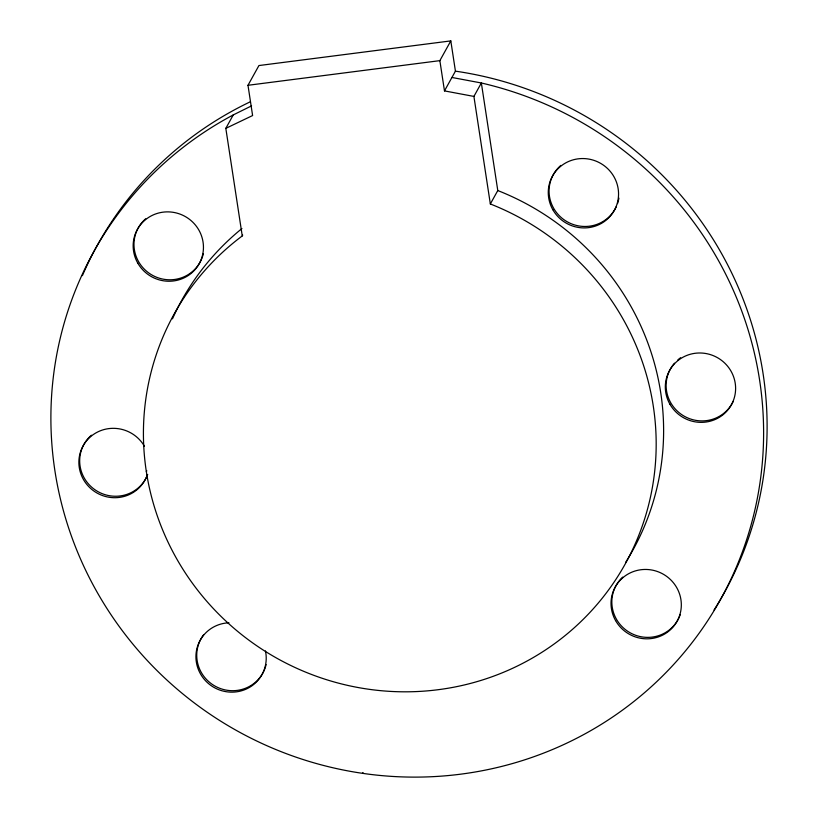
<?xml version="1.0" encoding="UTF-8"?>
<svg xmlns="http://www.w3.org/2000/svg" width="818" height="818" viewBox="0 0 818 818"><rect width="100%" height="100%" fill="white"/><g stroke="black" fill="none" stroke-linecap="round" stroke-linejoin="round"><path stroke-width="1.23" d="M451.925 77.465L481.352 82.986L473.908 96.422L490.34 203.968A257.854 251.545 29 0 1 619.216 574.185A257.854 251.545 29 0 1 229.521 624.379A257.854 251.545 29 0 1 242.251 235.932L225.819 128.354L252.609 115.542L247.987 85.287L258.928 65.552L450.81 40.9L455.432 71.156A358.407 349.634 29 0 1 714.032 610.013M225.819 128.354L233.263 114.919L251.576 105.87M242.251 235.932L242.711 235.093M146.34 471.638L146.811 470.8M473.908 96.422L444.481 90.9L439.859 60.644L450.81 40.9M444.481 90.9L455.432 71.156M490.34 203.968L497.784 190.543L481.352 82.986A358.407 349.634 29 0 1 721.139 598.398A358.407 349.634 29 0 1 157.393 670.954A358.407 349.634 29 0 1 233.263 114.919M362.568 773.337L363.008 772.55M247.987 85.287L439.859 60.644M497.784 190.543A257.854 251.545 29 0 1 625.76 562.191M172.465 318.836A257.854 251.545 29 0 1 241.944 228.539M82.393 275.646A358.407 349.634 29 0 1 250.165 101.851M265.451 650.944A35.358 34.489 29 0 1 236.678 691.823A35.358 34.489 29 0 1 196.136 660.545A35.358 34.489 29 0 1 228.958 622.795M266.126 664.523A35.358 34.489 29 0 1 217.189 687.212A35.358 34.489 29 0 1 203.59 634.84M147.312 474.849A35.358 34.489 29 0 1 95.164 491.904A35.358 34.489 29 0 1 89.653 437.507A35.358 34.489 29 0 1 144.397 446.199M147.71 474.491A35.358 34.489 29 0 1 94.939 489.747A35.358 34.489 29 0 1 91.412 435.207M203.365 253.621A35.358 34.489 29 0 1 151.218 274.582A35.358 34.489 29 0 1 145.696 218.754M616.189 206.872A35.358 34.489 29 0 1 563.357 219.265A35.358 34.489 29 0 1 560.8 165.42M618.919 198.068A35.358 34.489 29 0 1 617.508 203.61M733.235 401.311A35.358 34.489 29 0 1 682.406 415.094A35.358 34.489 29 0 1 674.482 363.212M677.856 359.869A35.358 34.489 29 0 1 680.637 357.711M680.269 614.512A35.358 34.489 29 0 1 628.091 631.547A35.358 34.489 29 0 1 622.682 577.119M137.721 263.018A35.358 34.489 29 0 0 198.6 264.776A35.358 34.489 29 0 0 168.6 211.882A35.358 34.489 29 0 0 137.721 263.018M552.825 209.694A35.358 34.489 29 0 0 613.705 211.453A35.358 34.489 29 0 0 583.704 158.559A35.358 34.489 29 0 0 552.825 209.694M669.881 404.143A35.358 34.489 29 0 0 730.76 405.902A35.358 34.489 29 0 0 700.76 352.998A35.358 34.489 29 0 0 669.881 404.143M615.586 620.596A35.358 34.489 29 0 0 676.476 622.355A35.358 34.489 29 0 0 646.465 569.461A35.358 34.489 29 0 0 615.586 620.596"/></g></svg>
